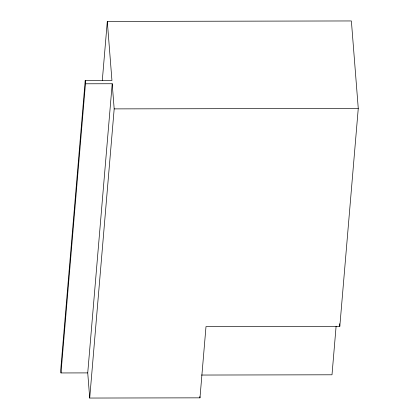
<?xml version="1.0" encoding="UTF-8"?>
<svg xmlns="http://www.w3.org/2000/svg" width="419" height="419" viewBox="0 0 419 419"><rect width="100%" height="100%" fill="white"/><g stroke="black" fill="none" stroke-linecap="round" stroke-linejoin="round"><path stroke-width="0.63" d="M87.733 372.9L89.713 398.05L199.973 397.841L206.001 326.584L339.819 326.322L358.266 108.421L351.379 20.95L107.301 21.421L111.946 80.485L85.209 80.537L60.734 369.699L60.991 372.952L87.733 372.9L112.203 83.742L85.466 83.79L60.991 372.952M102.283 80.684L107.301 21.421M89.713 398.05L114.183 108.888L112.203 83.742M336.111 326.212L332 374.796L201.445 375.047M114.183 108.888L358.266 108.421M339.615 323.719L339.819 326.322M199.868 396.536L199.973 397.841M85.209 80.537L85.466 83.79"/></g></svg>
